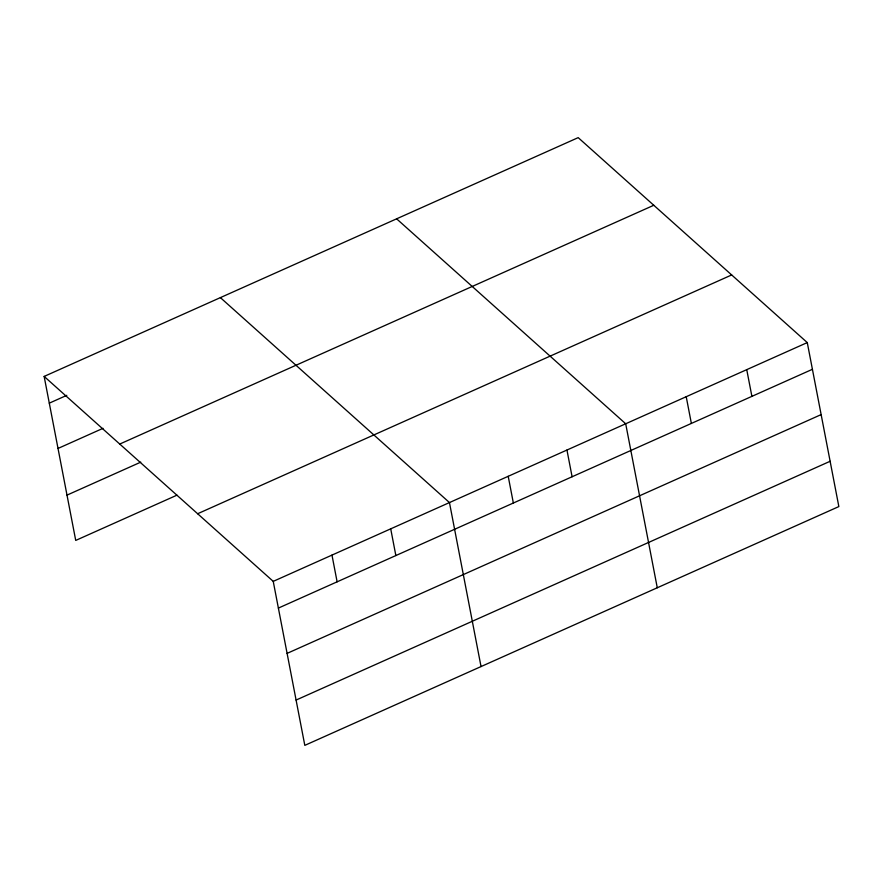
<?xml version="1.0" encoding="UTF-8"?>
<svg xmlns="http://www.w3.org/2000/svg" width="883" height="883" viewBox="0 0 883 883"><rect width="100%" height="100%" fill="white"/><g stroke="black" fill="none" stroke-linecap="round" stroke-linejoin="round"><path stroke-width="1.32" d="M44.15 376.423L578.188 137.638L807.272 342.582L838.85 506.577L304.812 745.362L273.233 581.367L44.15 376.423L75.728 540.418L176.975 495.153M49.293 403.156L66.799 395.33M58.024 448.454L103.013 428.332M119.746 444.061L653.784 205.275M67.009 495.12L140.75 462.151M197.637 513.74L731.676 274.955M273.233 581.367L807.272 342.582M278.377 608.089L812.415 369.304M287.096 653.387L821.135 414.602M296.081 700.064L830.13 461.279M396.622 218.829L625.694 423.774L657.272 587.758M220.386 297.626L449.458 502.57L481.036 666.555M746.742 369.646L751.897 396.368M686.223 396.71L691.367 423.432M566.952 450.032L572.096 476.765M508.211 476.301L513.354 503.023M390.716 528.84L395.86 555.562M331.975 555.098L337.118 581.831"/></g></svg>
